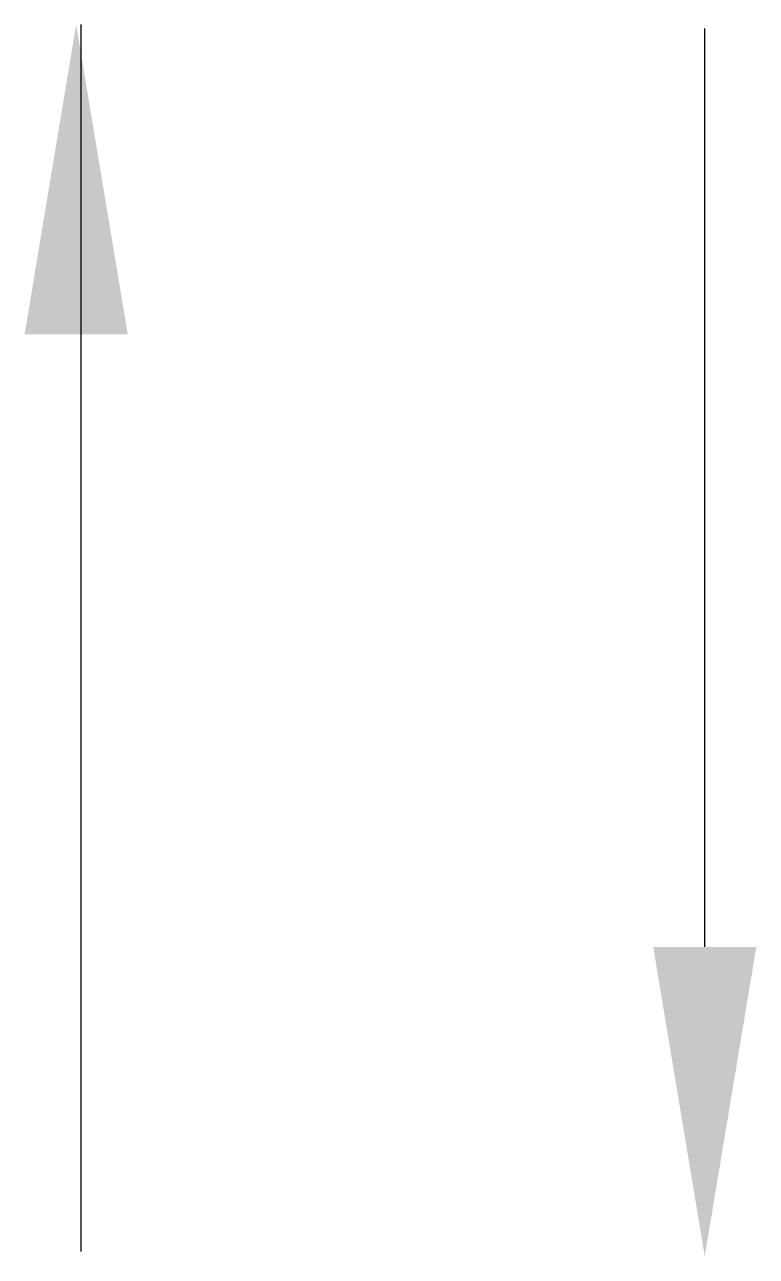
# Model space of a CAD drawing. Extents: x 41.2 to 47.1, y 264.1 to 274.1.
import ezdxf

# ---------------------------------------------------------------- set-up
doc = ezdxf.new("R2010")
doc.units = 0
doc.header["$MEASUREMENT"] = 0
doc.layers.add('11', color=1, linetype='CONTINUOUS')
doc.layers.add('12', color=2, linetype='CONTINUOUS')

msp = doc.modelspace()

# ---------------------------------------------------------------- linework, layer by layer
at = {"layer": '11'}
for p, q in [((41.622, 264.157), (41.622, 274.143)), ((46.702, 266.636), (46.702, 274.111))]:
    msp.add_line(p, q, dxfattribs=at)
at = {"layer": '12'}
for points in [[(41.162, 271.623), (42.002, 271.623), (41.582, 274.143)], [(47.122, 266.636), (46.282, 266.636), (46.702, 264.116)]]:
    msp.add_solid(points, dxfattribs=at)

doc.saveas('drawing.dxf')
